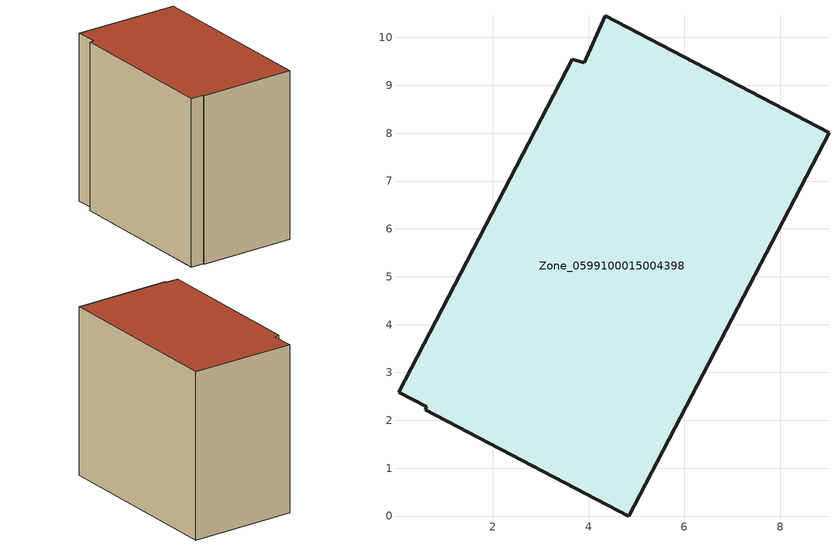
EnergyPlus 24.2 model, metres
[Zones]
Zone_0599100015004398
 floor ground (C_G): 4.35,10.45 9.02,8.01 4.84,0 0.59,2.22 0.62,2.29 0.03,2.58 3.66,9.54 3.9,9.47 z0.76
 wall outside (C_F): 4.84,0 9.02,8.01 4.35,10.45 3.9,9.47 3.66,9.54 0.03,2.58 0.62,2.29 0.59,2.22 4.84,0 z0.76:9.09
 roof outside (C_R): 9.02,8.01 4.35,10.45 3.9,9.47 3.66,9.54 0.03,2.58 0.62,2.29 0.59,2.22 4.84,0 z9.09
[BUILDING]
Pand.0599100015004398: North Axis=0; Terrain=City; Loads Convergence Tolerance Value=0.04; Temperature Convergence Tolerance Value=0.4; Solar Distribution=FullExterior; Maximum Number of Warmup Days=25; Minimum Number of Warmup Days=1
[Site:Location]
Rotterdam.The.Hague.AP_ZH_NLD Design_Conditions: Latitude=51.96; Longitude=4.45; Time Zone=1; Elevation=-4.5
[SITE:GROUNDTEMPERATURE:BUILDINGSURFACE]
18, 18, 18, 18, 18, 18, 18, 18, 18, 18, 18, 18
[MATERIAL] Thermal Absorptance=0.9; Solar Absorptance=0.7; Visible Absorptance=0.7
Name | Roughness | Thickness | Conductivity | Density | Specific Heat
G.TC.1975-1991 | MediumSmooth | 0.15 | 0.288461 | 540 | 1210
F.TC.1975-1991 | Rough | 0.3 | 0.230769 | 1920 | 840
R.TC.1975-1991 | MediumRough | 0.2 | 0.153846 | 1500 | 1000
[CONSTRUCTION]
C_G: G.TC.1975-1991
C_F: F.TC.1975-1991
C_R: R.TC.1975-1991
[ZONE]
Zone_0599100015004398: Type=1; Multiplier=1; Ceiling Height=Autocalculate; Volume=Autocalculate; Floor Area=autocalculate; Part of Total Floor Area=Yes
[ZONEINFILTRATION:DESIGNFLOWRATE]
Infil_Zone_0599100015004398: Zone or ZoneList or Space or SpaceList=Zone_0599100015004398; Schedule=AlwaysOn; Design Flow Rate Calculation Method=Flow/Area; Flow Rate per Floor Area=0.003; Constant Term Coefficient=1; Temperature Term Coefficient=0; Velocity Term Coefficient=0; Velocity Squared Term Coefficient=0
[HVACTEMPLATE:ZONE:IDEALLOADSAIRSYSTEM]
Zone_0599100015004398: Maximum Heating Supply Air Temperature=50; Minimum Cooling Supply Air Temperature=13; Maximum Heating Supply Air Humidity Ratio=0.0156; Minimum Cooling Supply Air Humidity Ratio=0.0077; Heating Limit=NoLimit; Cooling Limit=NoLimit; Dehumidification Control Type=ConstantSensibleHeatRatio; Cooling Sensible Heat Ratio=0.7; Dehumidification Setpoint=60; Humidification Control Type=None; Humidification Setpoint=30; Outdoor Air Method=None; Outdoor Air Flow Rate per Person=0.00944; Outdoor Air Flow Rate per Zone Floor Area=0; Outdoor Air Flow Rate per Zone=0; Demand Controlled Ventilation Type=None; Outdoor Air Economizer Type=NoEconomizer; Heat Recovery Type=None; Sensible Heat Recovery Effectiveness=0.7; Latent Heat Recovery Effectiveness=0.65
[ZONECONTROL:THERMOSTAT]
ThermostatControl_Zone_0599100015004398: Zone or ZoneList=Zone_0599100015004398; Control Type Schedule=DualSetpointControlType; Control 1=Thermostat_Zone_0599100015004398; Temperature Difference Between Cutout And Setpoint=0
[THERMOSTATSETPOINT:DUALSETPOINT]
Thermostat_Zone_0599100015004398: Heating Setpoint Temperature Schedule=HeatingSetpoint_Zone_0599100015004398; Cooling Setpoint Temperature Schedule=CoolingSetpoint_Zone_0599100015004398
[SCHEDULE:COMPACT]
HeatingSetpoint_Zone_0599100015004398: Through: 12/31, For: AllDays, Until: 24:00, 21
CoolingSetpoint_Zone_0599100015004398: Through: 12/31, For: AllDays, Until: 24:00, 24
DualSetpointControlType: Through: 12/31, For: AllDays, Until: 24:00, 4
AlwaysOn: Through: 12/31, For: AllDays, Until: 24:00, 1
